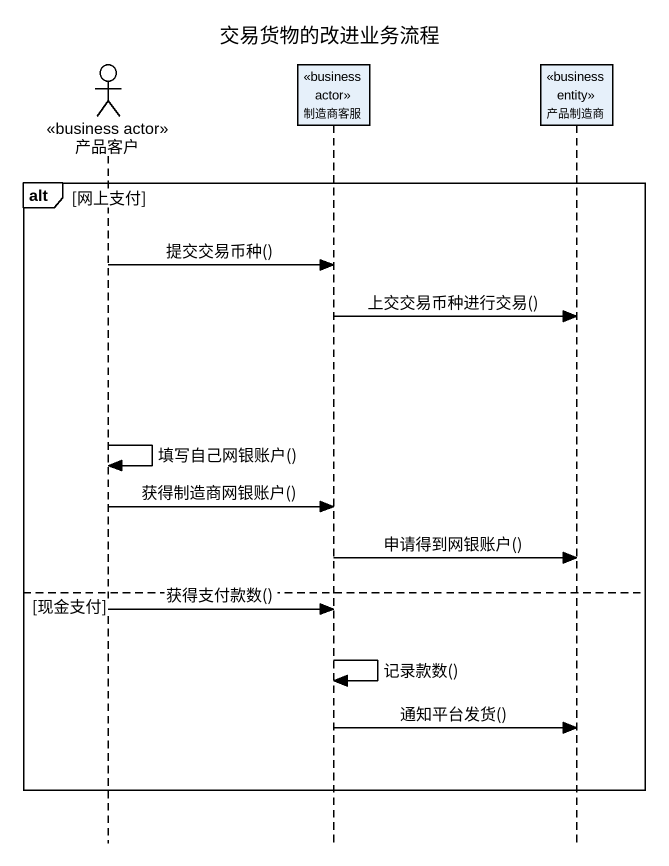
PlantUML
@startuml
title 交易货物的改进业务流程
hide footbox
actor 产品客户 <<business actor>>
participant 制造商客服 <<business actor>>
participant 产品制造商 <<business entity>>

alt 网上支付
  产品客户 -> 制造商客服 : 提交交易币种()
  制造商客服 -> 产品制造商 : 上交交易币种进行交易()
  产品客户 -> 产品客户 : 填写自己网银账户()
  产品客户 -> 制造商客服 : 获得制造商网银账户()
  制造商客服 -> 产品制造商 : 申请得到网银账户()
else 现金支付
  产品客户 -> 制造商客服 : 获得支付款数()
  制造商客服 -> 制造商客服 : 记录款数()
  制造商客服 -> 产品制造商 : 通知平台发货()
end
@enduml
